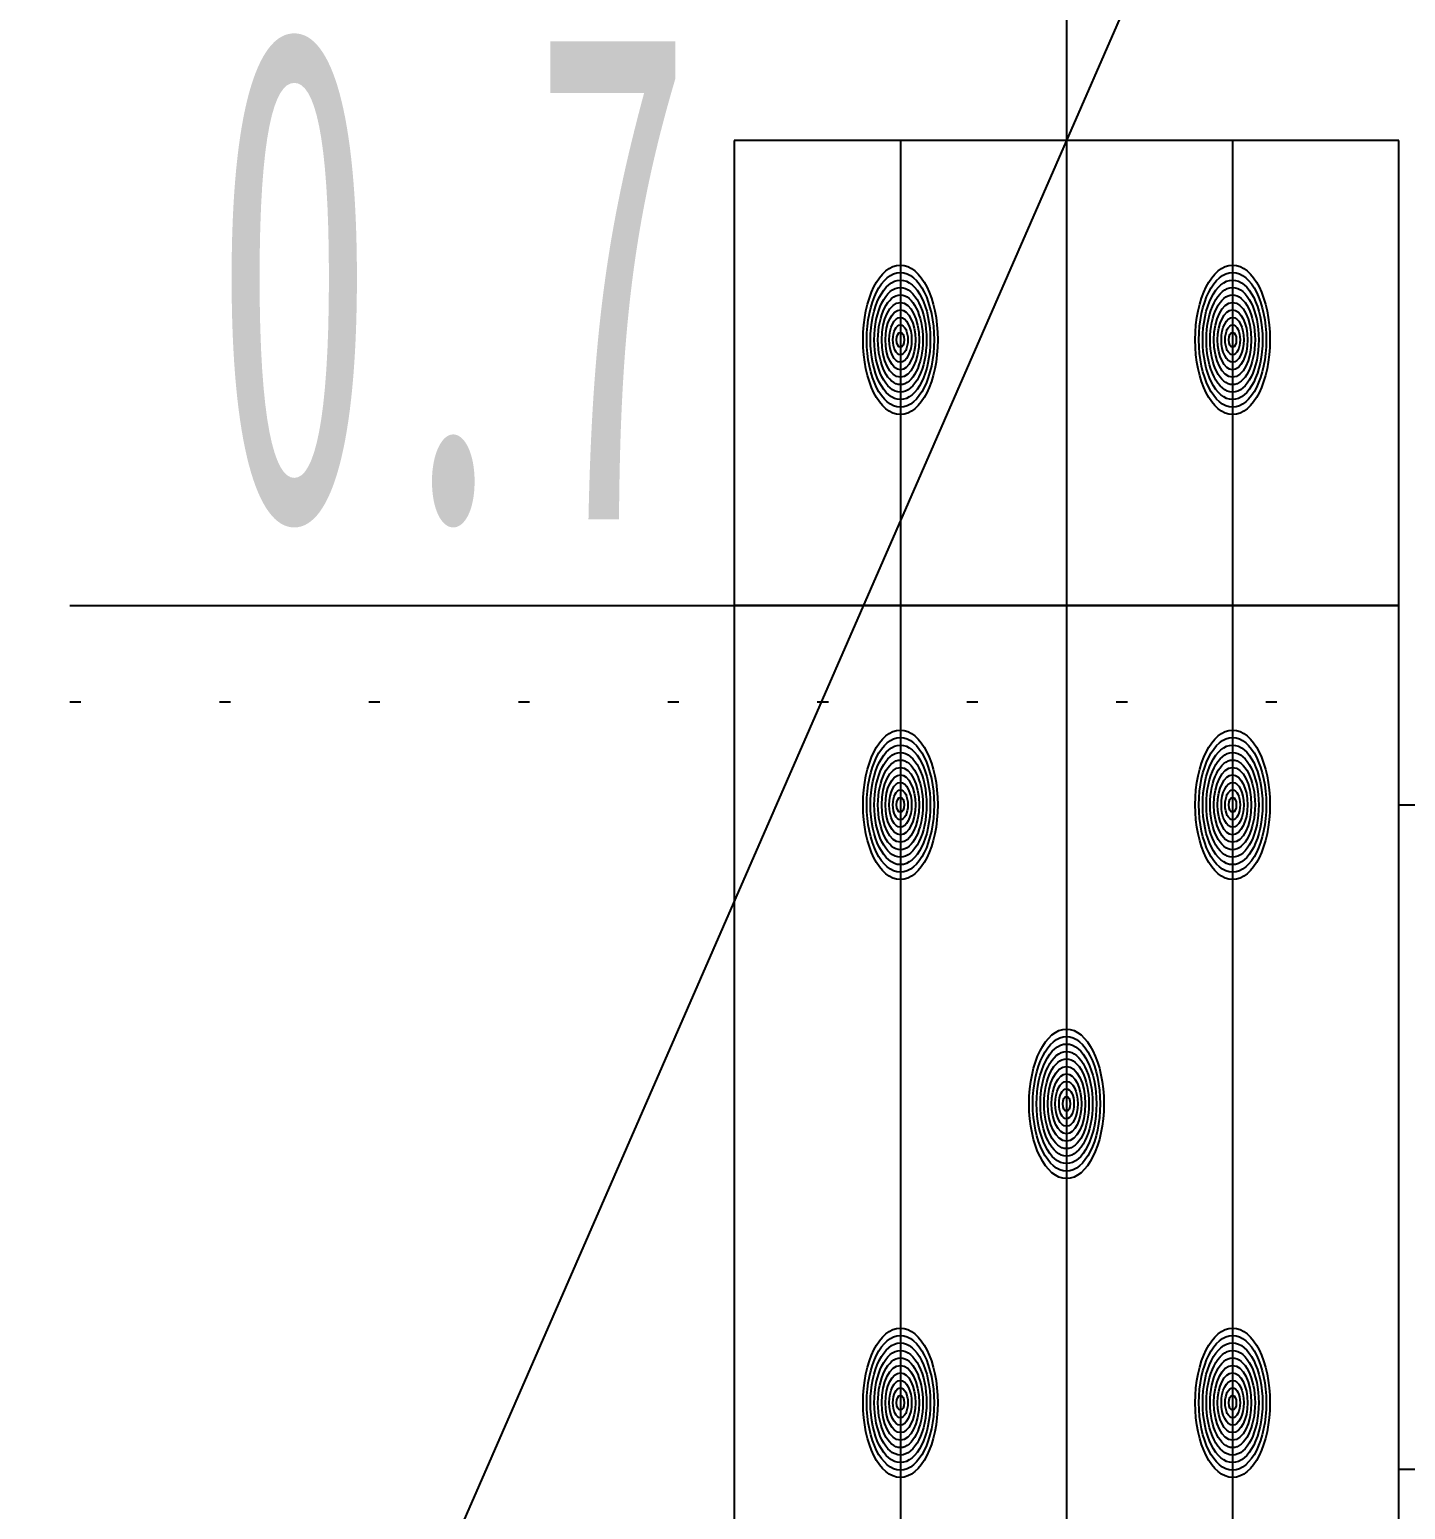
# Model space of a CAD drawing. Header units: millimetres. Extents: x -1499 to 6658, y -12483 to -6008.
# Drawn here: x 2321.19 to 2333.62, y -10848.35 to -10834.99 of the extents above; entities that cross this region are included whole.
import ezdxf

# ---------------------------------------------------------------- set-up
doc = ezdxf.new("R2010")
doc.units = ezdxf.units.MM
doc.linetypes.add('A-DOTLN01H', pattern=[0.125, 0, -0.125])
for name, color, linetype in [('32fgasdgasdf', 7, 'Continuous'), ('CR-GRID', 56, 'A-DOTLN01H'), ('종단지반선', 3, 'Continuous')]:
    doc.layers.add(name, color=color, linetype=linetype)
doc.styles.add('굴림체', font='굴림체')

msp = doc.modelspace()

# ---------------------------------------------------------------- linework, layer by layer
at = {"layer": '32fgasdgasdf'}
for p, q in [((2330.557, -10823.987), (2330.557, -10835.987)), ((2327.557, -10835.987), (2327.557, -10840.187)), ((2333.557, -10835.987), (2327.557, -10835.987)), ((2329.057, -10835.987), (2329.057, -10840.187)), ((2330.557, -10835.987), (2330.557, -10840.187)), ((2332.057, -10835.987), (2332.057, -10840.187)), ((2333.557, -10840.187), (2333.557, -10835.987)), ((2321.557, -10840.187), (2327.557, -10840.187)), ((2327.557, -10840.187), (2333.557, -10840.187)), ((2327.557, -10840.187), (2327.557, -10859.987)), ((2333.557, -10840.187), (2327.557, -10840.187)), ((2329.057, -10840.187), (2329.057, -10859.987)), ((2330.557, -10840.187), (2330.557, -10859.987)), ((2332.057, -10840.187), (2332.057, -10859.987)), ((2333.557, -10859.987), (2333.557, -10840.187)), ((2333.557, -10841.987), (2342.557, -10841.987)), ((2333.557, -10847.987), (2342.557, -10847.987))]:
    msp.add_line(p, q, dxfattribs=at)
for centre, major_axis, start_param, end_param in [((2329.057, -10837.787), (0, 0.675), 4.712389, 10.995574), ((2332.057, -10837.787), (0, 0.675), 4.712389, 10.995574), ((2329.057, -10837.787), (0, 0.608), 4.712389, 10.995574), ((2329.057, -10837.787), (0, 0.54), -1.570796, 4.712389), ((2332.057, -10837.787), (0, 0.608), 4.712389, 10.995574), ((2332.057, -10837.787), (0, 0.54), -1.570796, 4.712389), ((2329.057, -10837.787), (0, 0.472), -1.570796, 4.712389), ((2329.057, -10837.787), (0, 0.405), 4.712389, 10.995574), ((2332.057, -10837.787), (0, 0.472), -1.570796, 4.712389), ((2332.057, -10837.787), (0, 0.405), 4.712389, 10.995574), ((2329.057, -10837.787), (0, 0.338), -1.570796, 4.712389), ((2329.057, -10837.787), (0, 0.27), -1.570796, 4.712389), ((2332.057, -10837.787), (0, 0.338), -1.570796, 4.712389), ((2332.057, -10837.787), (0, 0.27), -1.570796, 4.712389), ((2329.057, -10837.787), (0, 0.202), 4.712389, 10.995574), ((2329.057, -10837.787), (0, 0.135), 4.712389, 10.995574), ((2332.057, -10837.787), (0, 0.202), 4.712389, 10.995574), ((2332.057, -10837.787), (0, 0.135), 4.712389, 10.995574), ((2329.057, -10837.787), (0, 0.0675), 4.712389, 10.995574), ((2332.057, -10837.787), (0, 0.0675), 4.712389, 10.995574), ((2329.057, -10841.987), (0, 0.675), 4.712389, 10.995574), ((2332.057, -10841.987), (0, 0.675), 4.712389, 10.995574), ((2329.057, -10841.987), (0, 0.608), 4.712389, 10.995574), ((2329.057, -10841.987), (0, 0.54), -1.570796, 4.712389), ((2332.057, -10841.987), (0, 0.608), 4.712389, 10.995574), ((2332.057, -10841.987), (0, 0.54), -1.570796, 4.712389), ((2329.057, -10841.987), (0, 0.472), -1.570796, 4.712389), ((2332.057, -10841.987), (0, 0.472), -1.570796, 4.712389), ((2329.057, -10841.987), (0, 0.405), 4.712389, 10.995574), ((2329.057, -10841.987), (0, 0.338), -1.570796, 4.712389), ((2332.057, -10841.987), (0, 0.405), 4.712389, 10.995574), ((2332.057, -10841.987), (0, 0.338), -1.570796, 4.712389), ((2329.057, -10841.987), (0, 0.27), -1.570796, 4.712389), ((2329.057, -10841.987), (0, 0.202), 4.712389, 10.995574), ((2332.057, -10841.987), (0, 0.27), -1.570796, 4.712389), ((2332.057, -10841.987), (0, 0.202), 4.712389, 10.995574), ((2329.057, -10841.987), (0, 0.135), 4.712389, 10.995574), ((2329.057, -10841.987), (0, 0.0675), 4.712389, 10.995574), ((2332.057, -10841.987), (0, 0.135), 4.712389, 10.995574), ((2332.057, -10841.987), (0, 0.0675), 4.712389, 10.995574), ((2330.557, -10844.687), (0, 0.675), 4.712389, 10.995574), ((2330.557, -10844.687), (0, 0.608), 4.712389, 10.995574), ((2330.557, -10844.687), (0, 0.54), -1.570796, 4.712389), ((2330.557, -10844.687), (0, 0.472), -1.570796, 4.712389), ((2330.557, -10844.687), (0, 0.405), 4.712389, 10.995574), ((2330.557, -10844.687), (0, 0.338), -1.570796, 4.712389), ((2330.557, -10844.687), (0, 0.27), -1.570796, 4.712389), ((2330.557, -10844.687), (0, 0.202), 4.712389, 10.995574), ((2330.557, -10844.687), (0, 0.135), 4.712389, 10.995574), ((2330.557, -10844.687), (0, 0.0675), 4.712389, 10.995574), ((2329.057, -10847.387), (0, 0.675), 4.712389, 10.995574), ((2332.057, -10847.387), (0, 0.675), 4.712389, 10.995574), ((2329.057, -10847.387), (0, 0.608), 4.712389, 10.995574), ((2329.057, -10847.387), (0, 0.54), -1.570796, 4.712389), ((2332.057, -10847.387), (0, 0.608), 4.712389, 10.995574), ((2332.057, -10847.387), (0, 0.54), -1.570796, 4.712389), ((2329.057, -10847.387), (0, 0.472), -1.570796, 4.712389), ((2329.057, -10847.387), (0, 0.405), 4.712389, 10.995574), ((2329.057, -10847.387), (0, 0.338), -1.570796, 4.712389), ((2332.057, -10847.387), (0, 0.472), -1.570796, 4.712389), ((2332.057, -10847.387), (0, 0.405), 4.712389, 10.995574), ((2332.057, -10847.387), (0, 0.338), -1.570796, 4.712389), ((2329.057, -10847.387), (0, 0.27), -1.570796, 4.712389), ((2332.057, -10847.387), (0, 0.27), -1.570796, 4.712389), ((2329.057, -10847.387), (0, 0.202), 4.712389, 10.995574), ((2329.057, -10847.387), (0, 0.135), 4.712389, 10.995574), ((2332.057, -10847.387), (0, 0.202), 4.712389, 10.995574), ((2332.057, -10847.387), (0, 0.135), 4.712389, 10.995574), ((2329.057, -10847.387), (0, 0.0675), 4.712389, 10.995574), ((2332.057, -10847.387), (0, 0.0675), 4.712389, 10.995574)]:
    msp.add_ellipse(centre, major_axis=major_axis, ratio=0.5, start_param=start_param, end_param=end_param, dxfattribs=at)
at = {"layer": 'CR-GRID', "linetype": 'A-DOTLN01H', "ltscale": 10}
msp.add_line((696.157, -10841.058), (6196.157, -10841.058), dxfattribs=at)
at = {"layer": '종단지반선', "flags": 128}
msp.add_lwpolyline([(2381.457, -10694.358), (2376.157, -10704.444), (2356.157, -10759.722), (2336.157, -10823.166), (2316.157, -10868.958), (2296.157, -10916.268), (2282.257, -10926.06), (2280.157, -10938.51), (2276.157, -10939.65), (2256.157, -10954.968)], dxfattribs=at)

# ---------------------------------------------------------------- texts
at = {"layer": '32fgasdgasdf', "style": '굴림체', "width": 0.5}
msp.add_text('   0.7', height=4.4444, dxfattribs=at).set_placement((2318.557, -10839.409))

doc.saveas('drawing.dxf')
